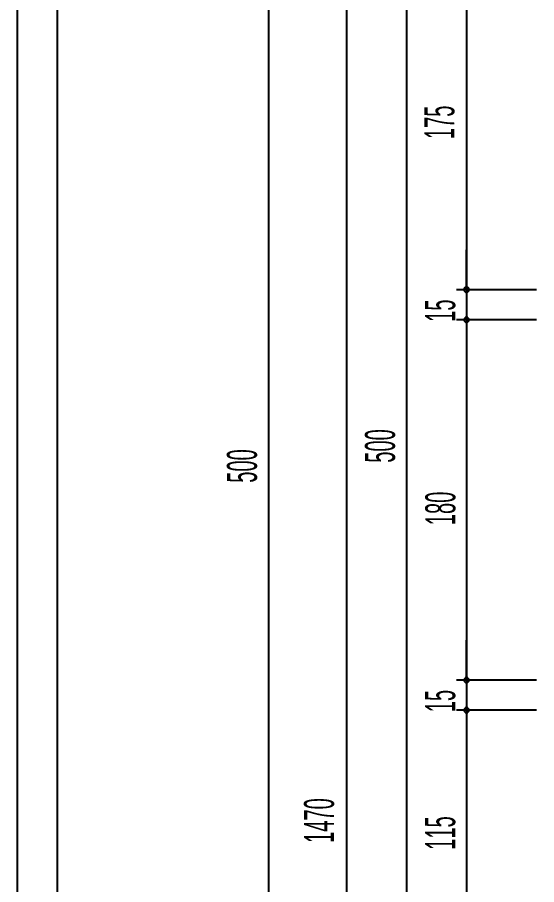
# Model space of a CAD drawing. Extents: x 3907.4 to 3911.57, y -3054.42 to -3053.7.
# Drawn here: x 3907.9346 to 3907.9865, y -3054.1365 to -3054.0498 of the extents above; entities that cross this region are included whole.
import ezdxf

# ---------------------------------------------------------------- set-up
doc = ezdxf.new("R2010")
doc.units = 0
doc.header["$LTSCALE"] = 2
doc.header["$MEASUREMENT"] = 0
doc.layers.get('0').update_dxf_attribs({"linetype": 'CONTINUOUS'})
for name, color, linetype in [('AKS', 11, 'CONTINUOUS'), ('OLÇÜ', 6, 'CONTINUOUS'), ('TEXT', 11, 'CONTINUOUS')]:
    doc.layers.add(name, color=color, linetype=linetype)
doc.styles.add('ÖLÇÜ', font='stylu.ttf', dxfattribs={"width": 0.5})

msp = doc.modelspace()

# ---------------------------------------------------------------- linework, layer by layer
at = {"color": 0, "linetype": 'ByBlock'}
for centre, start, end in [((3907.979466956267, -3054.07702954204), 90, 270), ((3907.979466956267, -3054.07702954204), 90, 270), ((3907.979466956267, -3054.07702954204), 270, 90), ((3907.979466956267, -3054.07702954204), 270, 90), ((3907.979466956267, -3054.08002954204), 90, 270), ((3907.979466956267, -3054.08002954204), 90, 270), ((3907.979466956267, -3054.08002954204), 270, 90), ((3907.979466956267, -3054.08002954204), 270, 90), ((3907.979466956267, -3054.11602954204), 90, 270), ((3907.979466956267, -3054.11602954204), 90, 270), ((3907.979466956267, -3054.11602954204), 270, 90), ((3907.979466956267, -3054.11602954204), 270, 90), ((3907.979466956267, -3054.11902954204), 90, 270), ((3907.979466956267, -3054.11902954204), 90, 270), ((3907.979466956267, -3054.11902954204), 270, 90), ((3907.979466956267, -3054.11902954204), 270, 90)]:
    msp.add_arc(centre, 0.00025, start, end, dxfattribs=at)
at = {"layer": 'AKS', "color": 6}
msp.add_line((3907.959684897165, -3054.04402954204), (3907.959684897165, -3054.14402954204), dxfattribs=at)
at = {"layer": 'OLÇÜ', "color": 6}
for p, q in [((3907.967466956266, -3053.98202954204), (3907.967466956266, -3054.27602954204)), ((3907.973466956267, -3054.04202954204), (3907.973466956267, -3054.14202954204)), ((3907.979466956267, -3054.04202954204), (3907.979466956267, -3054.07702954204)), ((3907.979466956267, -3054.07702954204), (3907.979466956267, -3054.07302954204)), ((3907.986466956267, -3054.07702954204), (3907.978466956266, -3054.07702954204)), ((3907.986466956267, -3054.07702954204), (3907.978466956266, -3054.07702954204)), ((3907.979466956267, -3054.07702954204), (3907.979466956267, -3054.08002954204)), ((3907.986466956267, -3054.08002954204), (3907.978466956266, -3054.08002954204)), ((3907.986466956267, -3054.08002954204), (3907.978466956266, -3054.08002954204)), ((3907.979466956267, -3054.08002954204), (3907.979466956267, -3054.11602954204)), ((3907.979466956267, -3054.08002954204), (3907.979466956267, -3054.08402954204)), ((3907.979466956267, -3054.11602954204), (3907.979466956267, -3054.11202954204)), ((3907.986466956267, -3054.11602954204), (3907.978466956266, -3054.11602954204)), ((3907.986466956267, -3054.11602954204), (3907.978466956266, -3054.11602954204)), ((3907.979466956267, -3054.11602954204), (3907.979466956267, -3054.11902954204)), ((3907.986466956267, -3054.11902954204), (3907.978466956266, -3054.11902954204)), ((3907.986466956267, -3054.11902954204), (3907.978466956266, -3054.11902954204)), ((3907.979466956267, -3054.11902954204), (3907.979466956267, -3054.14202954204)), ((3907.979466956267, -3054.11902954204), (3907.979466956267, -3054.12302954204))]:
    msp.add_line(p, q, dxfattribs=at)
at = {"layer": 'TEXT', "color": 30}
msp.add_line((3907.934622368073, -3054.419684015943), (3907.934622368073, -3053.696480489184), dxfattribs=at)
at = {"layer": 'TEXT', "color": 5, "ltscale": 50}
msp.add_line((3907.938622368073, -3054.412684015943), (3907.938622368073, -3053.703480489184), dxfattribs=at)

# ---------------------------------------------------------------- texts
at = {"layer": 'AKS', "color": 62, "style": 'ÖLÇÜ', "width": 0.5}
msp.add_text('500', height=0.003, rotation=90, dxfattribs=at).set_placement((3907.958544340796, -3054.096309190649))
at = {"layer": 'OLÇÜ', "color": 62, "style": 'ÖLÇÜ', "width": 0.5}
for s, p in [('175', (3907.978251729327, -3054.061976650386)), ('15', (3907.978337380864, -3054.080232140869)), ('500', (3907.972326399898, -3054.094309190649)), ('180', (3907.978352754217, -3054.100545281425)), ('15', (3907.978337380864, -3054.119232140868)), ('1470', (3907.96624074836, -3054.132289790942)), ('115', (3907.978337380864, -3054.132976650385))]:
    msp.add_text(s, height=0.003, rotation=90, dxfattribs=at).set_placement(p)

doc.saveas('drawing.dxf')
